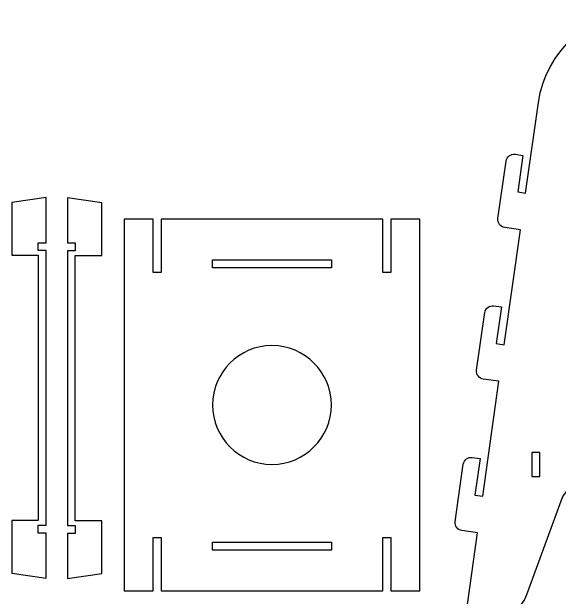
# Model space of a CAD drawing. Header units: inches. Extents: x 59 to 594, y -35 to 361.
# Drawn here: x 109.4 to 316.8, y 126.9 to 348.7 of the extents above; entities that cross this region are included whole.
import ezdxf

# ---------------------------------------------------------------- set-up
doc = ezdxf.new("R2010")
doc.units = ezdxf.units.IN
doc.header["$MEASUREMENT"] = 0
doc.layers.add('CUT', color=7, linetype='Continuous')

# ---------------------------------------------------------------- blocks, each defined once
blk = doc.blocks.new('block 4')
at = {"layer": 'CUT', "color": 160, "lineweight": 25, "true_color": 0x0031ff}
blk.add_lwpolyline([(309.4, 181.74), (306.4, 181.74), (306.4, 172.71), (309.4, 172.71), (309.4, 181.74)], dxfattribs=at)
blk = doc.blocks.new('block 5')
at = {"layer": 'CUT', "color": 160, "lineweight": 25, "true_color": 0x0031ff}
blk.add_open_spline([(413.93, 314.32), (411.15, 334.06), (394.26, 348.74), (374.32, 348.74), (374.32, 348.74), (348.48, 348.74), (348.48, 348.74), (328.54, 348.74), (311.65, 334.06), (308.87, 314.32), (308.87, 314.32), (304.03, 280.02), (304.03, 280.02), (304.03, 280.02), (301.06, 280.44), (301.06, 280.44), (301.06, 280.44), (303.02, 294.3), (303.02, 294.3), (303.02, 294.3), (300.05, 294.72), (300.05, 294.72), (298.4, 294.96), (296.89, 293.81), (296.66, 292.17), (296.66, 292.17), (293.58, 270.39), (293.58, 270.39), (293.35, 268.75), (294.49, 267.23), (296.13, 267), (296.13, 267), (302.07, 266.16), (302.07, 266.16), (302.07, 266.16), (295.93, 222.59), (295.93, 222.59), (295.93, 222.59), (292.96, 223.01), (292.96, 223.01), (292.96, 223.01), (294.91, 236.87), (294.91, 236.87), (294.91, 236.87), (291.94, 237.29), (291.94, 237.29), (290.3, 237.52), (288.78, 236.38), (288.55, 234.74), (288.55, 234.74), (285.48, 212.96), (285.48, 212.96), (285.25, 211.32), (286.39, 209.8), (288.03, 209.57), (288.03, 209.57), (293.97, 208.73), (293.97, 208.73), (293.97, 208.73), (287.83, 165.16), (287.83, 165.16), (287.83, 165.16), (284.86, 165.58), (284.86, 165.58), (284.86, 165.58), (286.81, 179.44), (286.81, 179.44), (286.81, 179.44), (283.84, 179.86), (283.84, 179.86), (282.2, 180.09), (280.68, 178.95), (280.45, 177.31), (280.45, 177.31), (277.38, 155.53), (277.38, 155.53), (277.15, 153.88), (278.29, 152.37), (279.93, 152.14), (279.93, 152.14), (285.87, 151.3), (285.87, 151.3), (285.87, 151.3), (281.4, 119.61), (281.4, 119.61), (281.4, 119.61), (292.66, 119.61), (292.66, 119.61), (297.91, 119.61), (302.6, 122.89), (304.4, 127.82), (304.4, 127.82), (317.73, 164.32), (317.73, 164.32), (318.64, 166.78), (320.98, 168.42), (323.61, 168.42), (323.61, 168.42), (399.19, 168.42), (399.19, 168.42), (401.82, 168.42), (404.16, 166.78), (405.07, 164.32), (405.07, 164.32), (418.4, 127.82), (418.4, 127.82), (420.2, 122.89), (424.89, 119.61), (430.14, 119.61), (430.14, 119.61), (441.4, 119.61), (441.4, 119.61), (441.4, 119.61), (436.93, 151.3), (436.93, 151.3), (436.93, 151.3), (442.87, 152.14), (442.87, 152.14), (444.51, 152.37), (445.65, 153.88), (445.42, 155.53), (445.42, 155.53), (442.35, 177.31), (442.35, 177.31), (442.12, 178.95), (440.6, 180.09), (438.96, 179.86), (438.96, 179.86), (435.99, 179.44), (435.99, 179.44), (435.99, 179.44), (437.94, 165.58), (437.94, 165.58), (437.94, 165.58), (434.97, 165.16), (434.97, 165.16), (434.97, 165.16), (428.83, 208.73), (428.83, 208.73), (428.83, 208.73), (434.77, 209.57), (434.77, 209.57), (436.41, 209.8), (437.55, 211.32), (437.32, 212.96), (437.32, 212.96), (434.25, 234.74), (434.25, 234.74), (434.02, 236.38), (432.5, 237.52), (430.86, 237.29), (430.86, 237.29), (427.89, 236.87), (427.89, 236.87), (427.89, 236.87), (429.84, 223.01), (429.84, 223.01), (429.84, 223.01), (426.87, 222.59), (426.87, 222.59), (426.87, 222.59), (420.73, 266.16), (420.73, 266.16), (420.73, 266.16), (426.67, 267), (426.67, 267), (428.31, 267.23), (429.45, 268.75), (429.22, 270.39), (429.22, 270.39), (426.14, 292.17), (426.14, 292.17), (425.91, 293.81), (424.4, 294.96), (422.76, 294.72), (422.76, 294.72), (419.78, 294.3), (419.78, 294.3), (419.78, 294.3), (421.74, 280.44), (421.74, 280.44), (421.74, 280.44), (418.77, 280.02), (418.77, 280.02), (418.77, 280.02), (413.93, 314.32), (413.93, 314.32)], degree=3, knots=[0, 0, 0, 0, 1, 1, 1, 2, 2, 2, 3, 3, 3, 4, 4, 4, 5, 5, 5, 6, 6, 6, 7, 7, 7, 8, 8, 8, 9, 9, 9, 10, 10, 10, 11, 11, 11, 12, 12, 12, 13, 13, 13, 14, 14, 14, 15, 15, 15, 16, 16, 16, 17, 17, 17, 18, 18, 18, 19, 19, 19, 20, 20, 20, 21, 21, 21, 22, 22, 22, 23, 23, 23, 24, 24, 24, 25, 25, 25, 26, 26, 26, 27, 27, 27, 28, 28, 28, 29, 29, 29, 30, 30, 30, 31, 31, 31, 32, 32, 32, 33, 33, 33, 34, 34, 34, 35, 35, 35, 36, 36, 36, 37, 37, 37, 38, 38, 38, 39, 39, 39, 40, 40, 40, 41, 41, 41, 42, 42, 42, 43, 43, 43, 44, 44, 44, 45, 45, 45, 46, 46, 46, 47, 47, 47, 48, 48, 48, 49, 49, 49, 50, 50, 50, 51, 51, 51, 52, 52, 52, 53, 53, 53, 54, 54, 54, 55, 55, 55, 56, 56, 56, 57, 57, 57, 58, 58, 58, 59, 59, 59, 60, 60, 60, 61, 61, 61, 62, 62, 62, 62], dxfattribs=at)
blk = doc.blocks.new('block 10')
at = {"layer": 'CUT', "color": 160, "lineweight": 25, "true_color": 0x0031ff}
blk.add_lwpolyline([(250, 249.98), (250, 270.18), (166, 270.18), (166, 249.98), (163, 249.98), (163, 270.18), (152, 270.18), (152, 129.29), (163, 129.29), (163, 149.49), (166, 149.49), (166, 129.29), (250, 129.29), (250, 149.49), (253, 149.49), (253, 129.29), (264, 129.29), (264, 270.18), (253, 270.18), (253, 249.98), (250, 249.98)], dxfattribs=at)
blk = doc.blocks.new('block 11')
at = {"layer": 'CUT', "color": 160, "lineweight": 25, "true_color": 0x0031ff}
blk.add_open_spline([(185.5, 199.74), (185.5, 212.16), (195.57, 222.24), (208, 222.24), (220.42, 222.24), (230.5, 212.16), (230.5, 199.74), (230.5, 187.31), (220.42, 177.24), (208, 177.24), (195.57, 177.24), (185.5, 187.31), (185.5, 199.74), (185.5, 199.74), (185.5, 199.74), (185.5, 199.74)], degree=3, knots=[0, 0, 0, 0, 1, 1, 1, 2, 2, 2, 3, 3, 3, 4, 4, 4, 5, 5, 5, 5], dxfattribs=at)
blk = doc.blocks.new('block 12')
at = {"layer": 'CUT', "color": 160, "lineweight": 25, "true_color": 0x0031ff}
blk.add_lwpolyline([(133.51, 151.12), (130.51, 151.12), (130.51, 134.03), (143.51, 135.87), (143.51, 155.87), (133.51, 155.87), (133.51, 256.36), (143.51, 256.36), (143.51, 276.36), (130.51, 278.2), (130.51, 261.12), (133.51, 261.12), (133.51, 258.12), (130.51, 258.12), (130.51, 154.12), (133.51, 154.12), (133.51, 151.12)], dxfattribs=at)
blk = doc.blocks.new('block 13')
at = {"layer": 'CUT', "color": 160, "lineweight": 25, "true_color": 0x0031ff}
blk.add_lwpolyline([(119.43, 261.23), (122.43, 261.23), (122.43, 278.32), (109.43, 276.47), (109.43, 256.47), (119.43, 256.47), (119.43, 155.99), (109.43, 155.99), (109.43, 135.99), (122.43, 134.15), (122.43, 151.23), (119.43, 151.23), (119.43, 154.23), (122.43, 154.23), (122.43, 258.23), (119.43, 258.23), (119.43, 261.23)], dxfattribs=at)
blk = doc.blocks.new('block 95')
at = {"layer": 'CUT', "color": 160, "lineweight": 25, "true_color": 0x0031ff}
blk.add_lwpolyline([(185.5, 251.74), (185.5, 254.74), (230.5, 254.74), (230.5, 251.74), (185.5, 251.74)], dxfattribs=at)
blk = doc.blocks.new('block 96')
at = {"layer": 'CUT', "color": 160, "lineweight": 25, "true_color": 0x0031ff}
blk.add_lwpolyline([(185.5, 144.74), (185.5, 147.74), (230.5, 147.74), (230.5, 144.74), (185.5, 144.74)], dxfattribs=at)

msp = doc.modelspace()

# ---------------------------------------------------------------- block references
at = {"layer": 'CUT'}
for name in ['block 5', 'block 13', 'block 12', 'block 10', 'block 95', 'block 11', 'block 4', 'block 96']:
    msp.add_blockref(name, (0, 0), dxfattribs=at)

doc.saveas('drawing.dxf')
